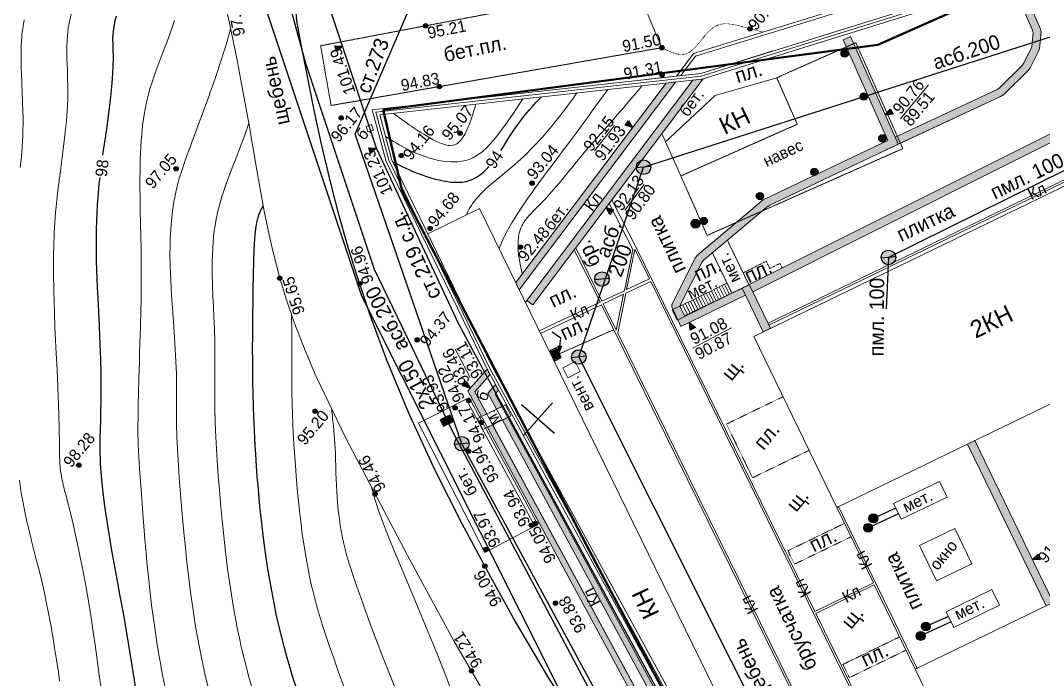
# Model space of a CAD drawing. Header units: millimetres. Extents: x -2893842 to -949497, y -1203244 to 262218.
# Drawn here: x -2463181 to -2392856, y -623675 to -578340 of the extents above; entities that cross this region are included whole.
import ezdxf

# ---------------------------------------------------------------- set-up
doc = ezdxf.new("R2010")
doc.units = ezdxf.units.MM
for name, pattern in [('g5_01_5x1_5', [1.5, 0.75, -0.75]), ('g5_02x1', [1.5, 1, -0.5]), ('g5_05x2', [3.5, 2.5, -1]), ('g5_366', [0.85, 0.1, -0.75])]:
    doc.linetypes.add(name, pattern=pattern)
doc.layers.get('0').update_dxf_attribs({"lineweight": 5})
for name, color, linetype in [('!!!_ Размеры', 7, 'Continuous'), ('02_сетка', 253, 'Continuous'), ('03_Здания и строения', 253, 'Continuous'), ('06_Инженерно-технические сооружения', 253, 'Continuous'), ('07_Объекты электропередачи', 253, 'Continuous'), ('10_Границы покрытий и угодий', 253, 'Continuous'), ('14_Ограждения', 253, 'Continuous'), ('19_Горизонтали', 253, 'Continuous'), ('30_Канализация', 253, 'Continuous'), ('31_Водопровод', 253, 'Continuous'), ('33_Газопровод', 253, 'Continuous'), ('44_Крышки колодцев', 253, 'Continuous'), ('61_Отметки высоты поверхности', 253, 'Continuous'), ('65_Границы', 253, 'Continuous')]:
    doc.layers.add(name, color=color, linetype=linetype)
doc.styles.add('LIKE14', font='p131.shx')
doc.styles.add('LIKE17', font='d431.shx')
doc.styles.add('LIKE32', font='peteri.shx')
doc.styles.add('LIKE36', font='pragmai.shx')
doc.styles.add('Line_GUGK', font='')
doc.styles.get('Line_GUGK').set_extended_font_data('Bm431', italic=True)
doc.linetypes.add('g5_121_g', pattern='A,4,-0.4,["Г",Line_GUGK,S=1,R=0,X=0,Y=-0.5],-1.2,12', length=17.6)
doc.linetypes.add('g5_122_d', pattern='A,1,-1,1.5,-0.4,["Др",Line_GUGK,S=1,R=0,X=0,Y=-0.5],-2.4,1.5,-1,4,-1,4,-1,3', length=21.8)
doc.linetypes.add('g5_122_k', pattern='A,1,-1,1.5,-0.4,["К",Line_GUGK,S=1,R=0,X=0,Y=-0.5],-1.5,1.5,-1,4,-1,4,-1,3', length=20.9)
doc.linetypes.add('g5_122_kn', pattern='A,1,-1,1.5,-0.4,["Кн",Line_GUGK,S=1,R=0,X=0,Y=-0.5],-2.4,1.5,-1,4,-1,4,-1,3', length=21.8)
doc.linetypes.add('g5_122_v', pattern='A,1,-1,1.5,-0.4,["В",Line_GUGK,S=1,R=0,X=0,Y=-0.5],-1.5,1.5,-1,4,-1,4,-1,3', length=20.9)
doc.linetypes.add('g5_280_1', pattern='A,0.001,[21,GUGK_2005.shx,S=1,R=180,X=0,Y=0],2', length=2.001)
doc.linetypes.add('g5_472', pattern='A,0,-4,[25,GUGK_2005.shx,S=0.4,R=0,X=0,Y=-0.2],0', length=4)

# ---------------------------------------------------------------- blocks, each defined once
blk = doc.blocks.new('g5_117')
h = blk.add_hatch(color=255)
h.paths.add_polyline_path([(-0.299, 0.352), (0.352, -0.299, 0.177899), (0.463, 0, 0.639215)])
h.paths.add_polyline_path([(-0.352, 0.299, 0.177899), (-0.463, 0, 0.639215), (0.299, -0.352)])
at = {"color": 0}
blk.add_lwpolyline([(0.354, -0.354), (-0.354, 0.354)], dxfattribs=at)
blk.add_circle((0, 0), 0.5, dxfattribs=at)
blk = doc.blocks.new('g5_107_1a')
h = blk.add_hatch(color=0)
edge = h.paths.add_edge_path()
edge.add_arc((0, 0), 0.25, 0, 360)
at = {"color": 0}
blk.add_circle((0, 0), 0.25, dxfattribs=at)
blk = doc.blocks.new('g5_121_7c')
h = blk.add_hatch(color=0)
edge = h.paths.add_edge_path()
edge.add_arc((0, 0), 0.3, 0, 360)
at = {"color": 0}
blk.add_circle((0, 0), 0.3, dxfattribs=at)
blk = doc.blocks.new('g5_113c')
blk.add_hatch(color=255).paths.add_polyline_path([(-0.331, 0.029), (0.331, 0.029), (0.331, 0.471), (-0.331, 0.471)])
at = {"color": 0}
blk.add_lwpolyline([(-0.375, 0), (0.375, 0), (0.375, 0.5), (-0.375, 0.5)], close=True, dxfattribs=at)
blk = doc.blocks.new('g5_113b')
blk.add_hatch(color=0).paths.add_polyline_path([(0, 0), (0.066, 0.482), (0.285, 0.395)])
at = {"color": 0}
blk.add_lwpolyline([(0.175, 0.439), (0.383, 0.957), (-0.089, 1.496)], dxfattribs=at)
blk.add_lwpolyline([(0, 0), (0.066, 0.482), (0.285, 0.395)], close=True, dxfattribs=at)
blk = doc.blocks.new('g5_128a')
h = blk.add_hatch(color=255)
h.paths.add_polyline_path([(-0.1625, 0.2125), (-0.3375, 0.2125), (-0.3375, -0.2125), (-0.1625, -0.2125)])
h.paths.add_polyline_path([(0.0875, 0.2125), (-0.0875, 0.2125), (-0.0875, -0.2125), (0.0875, -0.2125)])
h.paths.add_polyline_path([(0.3375, 0.2125), (0.1625, 0.2125), (0.1625, -0.2125), (0.3375, -0.2125)])
at = {"color": 0}
blk.add_lwpolyline([(-0.375, -0.25), (0.375, -0.25), (0.375, 0.25), (-0.375, 0.25)], close=True, dxfattribs=at)
for points in [[(-0.125, -0.25), (-0.125, 0.25)], [(0.125, -0.25), (0.125, 0.25)]]:
    blk.add_lwpolyline(points, dxfattribs=at)
blk = doc.blocks.new('g5_330')
blk.add_hatch(color=0).paths.add_polyline_path([(-0.15, 0, 1), (0.15, 0, 1)])
at = {"color": 0}
blk.add_circle((0, 0), 0.15, dxfattribs=at)
blk = doc.blocks.new('g5_330a')
blk.add_hatch(color=0).paths.add_polyline_path([(0, 0), (-0.2, 0.5), (0.2, 0.5)])
at = {"color": 0}
blk.add_lwpolyline([(0, 0), (-0.2, 0.5), (0.2, 0.5)], close=True, dxfattribs=at)
blk = doc.blocks.new('Топо_07.04.17')
at = {"layer": '06_Инженерно-технические сооружения', "linetype": 'Continuous', "lineweight": 20}
for points in [[(-525204, -417449), (-517844, -414984), (-517599, -414856), (-515746, -413412), (-515589, -413248), (-514890, -412177), (-514825, -412024), (-514578, -410873), (-514584, -410674), (-515647, -407181), (-516181, -407283), (-515140, -410699), (-515129, -410868), (-515327, -411787), (-515407, -411982), (-516012, -412907), (-516104, -413006), (-517909, -414413), (-518028, -414477), (-525365, -416938)], [(-525365, -416938), (-527636, -409719), (-528161, -409885), (-525886, -417115), (-534704, -420136), (-534851, -420206), (-539753, -423442), (-539923, -423603), (-541913, -426631), (-541935, -426798), (-541471, -428216), (-536798, -426582), (-536978, -426072), (-541129, -427525), (-541347, -426857), (-541339, -426741), (-539533, -423993), (-539407, -423860), (-534652, -420722), (-534449, -420619), (-526668, -417939), (-525204, -417449)], [(-552212, -424466), (-552400, -423937), (-540587, -411460), (-539900, -411462)], [(-551411, -425592), (-551774, -425249), (-538722, -411465), (-538105, -411467), (-538020, -411451)], [(-536461, -425883), (-536282, -426393), (-508715, -416290), (-508900, -415783)], [(-535352, -429035), (-535871, -429218), (-536978, -426072), (-536461, -425883)], [(-555776, -432814), (-556521, -430967), (-555032, -429640), (-554872, -430033), (-556045, -431079), (-555399, -432681)], [(-554691, -432431), (-555152, -431287), (-554572, -430770), (-554412, -431164), (-554676, -431399), (-554313, -432298)], [(-553991, -433096), (-536296, -476986), (-536668, -477134), (-554369, -433229)], [(-555077, -433479), (-537365, -477411), (-537736, -477558), (-555454, -433612)], [(-518165, -449957), (-518684, -450140), (-522789, -438471), (-522270, -438289)]]:
    blk.add_hatch(color=7, dxfattribs=at).paths.add_polyline_path(points)
at = {"layer": '02_сетка', "color": 3, "linetype": 'Continuous'}
for p, q in [((-553047, -434444), (-550826, -432427)), ((-550928, -434546), (-552944, -432325))]:
    blk.add_line(p, q, dxfattribs=at)
at = {"layer": '03_Здания и строения', "color": 7, "linetype": 'Continuous', "lineweight": 20}
for points in [[(-540300, -417926), (-541071, -415475), (-537325, -412696), (-532988, -411957), (-531938, -415296)], [(-523767, -465793), (-528107, -453455), (-507602, -446241), (-511707, -434572), (-532213, -441786), (-536550, -429457), (-506108, -418747), (-501770, -431077), (-503798, -431790), (-499693, -443459), (-497665, -442745), (-493325, -455083)]]:
    blk.add_lwpolyline(points, close=True, dxfattribs=at)
at = {"layer": '06_Инженерно-технические сооружения', "color": 7, "linetype": 'Continuous', "lineweight": 20}
for points in [[(-539797, -411063), (-539522, -411063), (-538371, -409848), (-515572, -405539), (-514986, -404362), (-509114, -402295), (-502201, -401279), (-488082, -399536), (-459954, -396641), (-454444, -392213), (-454515, -389878), (-454715, -389884), (-454647, -392120), (-460033, -396448), (-488105, -399337), (-502228, -401081), (-509162, -402100), (-515128, -404200), (-515707, -405361), (-538472, -409663)], [(-525204, -417449), (-517844, -414984), (-517599, -414856), (-515746, -413412), (-515589, -413248), (-514890, -412177), (-514825, -412024), (-514578, -410873), (-514584, -410674), (-515647, -407181), (-516181, -407283), (-515140, -410699), (-515129, -410868), (-515327, -411787), (-515407, -411982), (-516012, -412907), (-516104, -413006), (-517909, -414413), (-518028, -414477), (-525365, -416938)], [(-525365, -416938), (-527636, -409719), (-528161, -409885), (-525886, -417115), (-534704, -420136), (-534851, -420206), (-539753, -423442), (-539923, -423603), (-541913, -426631), (-541935, -426798), (-541471, -428216), (-536798, -426582), (-536978, -426072), (-541129, -427525), (-541347, -426857), (-541339, -426741), (-539533, -423993), (-539407, -423860), (-534652, -420722), (-534449, -420619), (-526668, -417939), (-525204, -417449)], [(-561406, -412105), (-561015, -412024), (-560933, -412416), (-561325, -412497)], [(-552212, -424466), (-552400, -423937), (-540587, -411460), (-539900, -411462)], [(-551411, -425592), (-551774, -425249), (-538722, -411465), (-538105, -411467), (-538020, -411451)], [(-536461, -425883), (-536282, -426393), (-508715, -416290), (-508900, -415783)], [(-535028, -472836), (-536768, -473454), (-554658, -429498), (-558029, -419921), (-554298, -418596)], [(-537718, -426331), (-541652, -427751), (-541915, -427021), (-541171, -426752), (-540982, -426685), (-540794, -426617), (-540606, -426549), (-540418, -426481), (-540230, -426414), (-540042, -426346), (-539853, -426278), (-539665, -426210), (-539477, -426142), (-539289, -426075), (-539101, -426007), (-538913, -425939), (-538724, -425871), (-538536, -425803), (-538348, -425736), (-538160, -425668), (-537975, -425601)], [(-535352, -429035), (-535871, -429218), (-536978, -426072), (-536461, -425883)], [(-555776, -432814), (-556521, -430967), (-555032, -429640), (-554872, -430033), (-556045, -431079), (-555399, -432681)], [(-549583, -430844), (-549849, -430121), (-548958, -429793), (-548692, -430515)], [(-554691, -432431), (-555152, -431287), (-554572, -430770), (-554412, -431164), (-554676, -431399), (-554313, -432298)], [(-556691, -431527), (-560138, -432788), (-556605, -442137), (-552977, -440720)], [(-556691, -431527), (-556472, -431446), (-552759, -440635), (-552977, -440720)], [(-555784, -433728), (-556070, -432918), (-554045, -432203), (-553759, -433014)], [(-553991, -433096), (-536296, -476986), (-536668, -477134), (-554369, -433229)], [(-555077, -433479), (-537365, -477411), (-537736, -477558), (-555454, -433612)], [(-518165, -449957), (-518684, -450140), (-522789, -438471), (-522270, -438289)], [(-527902, -443098), (-528301, -441966), (-524999, -440804), (-524601, -441936)], [(-525975, -447582), (-526871, -445036), (-524324, -444139), (-523428, -446686)], [(-525157, -450901), (-525555, -449769), (-522253, -448608), (-521855, -449740)]]:
    blk.add_lwpolyline(points, close=True, dxfattribs=at)
at = {"layer": '06_Инженерно-технические сооружения', "color": 7, "linetype": 'g5_280_1', "lineweight": 20}
for points in [[(-536978, -426072), (-541129, -427525), (-541347, -426857), (-541339, -426741), (-539533, -423993), (-539407, -423860), (-534652, -420722), (-534449, -420619), (-526668, -417939), (-517844, -414984), (-517599, -414856), (-515746, -413412), (-515589, -413248), (-514890, -412177), (-514825, -412024), (-514578, -410873), (-514584, -410674), (-515647, -407181)], [(-525365, -416938), (-527636, -409719)], [(-536282, -426393), (-508715, -416290)], [(-535352, -429035), (-536461, -425883)], [(-533981, -485928), (-536812, -478800), (-537365, -477411), (-556045, -431079), (-554872, -430033)], [(-554572, -430770), (-555152, -431287), (-536668, -477134), (-536115, -478523), (-533284, -485651)], [(-518165, -449957), (-522270, -438289)]]:
    blk.add_lwpolyline(points, dxfattribs=at)
at = {"layer": '06_Инженерно-технические сооружения', "color": 7, "linetype": 'g5_02x1', "lineweight": 20}
blk.add_lwpolyline([(-540300, -417926), (-531938, -415296), (-532988, -411957), (-527315, -410172), (-524922, -417777), (-538957, -422193)], close=True, dxfattribs=at)
at = {"layer": '06_Инженерно-технические сооружения', "color": 7, "linetype": 'Continuous', "lineweight": 20}
for points in [[(-524854, -415715), (-522685, -413621)], [(-539477, -426142), (-539220, -426857)], [(-539031, -426791), (-539289, -426075)], [(-539101, -426007), (-538842, -426725)], [(-538653, -426659), (-538913, -425939)], [(-538724, -425871), (-538465, -426593)], [(-538276, -426527), (-538536, -425803)], [(-538348, -425736), (-538087, -426460)], [(-537898, -426394), (-538160, -425668)], [(-540919, -427451), (-541171, -426752)], [(-540982, -426685), (-540730, -427385)], [(-540541, -427319), (-540794, -426617)], [(-540606, -426549), (-540352, -427253)], [(-540164, -427187), (-540418, -426481)], [(-540230, -426414), (-539975, -427121)], [(-539786, -427055), (-540042, -426346)], [(-539853, -426278), (-539597, -426989)], [(-539409, -426923), (-539665, -426210)], [(-556254, -430074), (-557062, -428019)], [(-540809, -429790), (-538001, -428694)]]:
    blk.add_lwpolyline(points, dxfattribs=at)
at = {"layer": '06_Инженерно-технические сооружения', "color": 7, "linetype": 'g5_05x2', "lineweight": 20}
blk.add_lwpolyline([(-536487, -425893), (-537718, -426331), (-538741, -423421), (-537618, -422680)], close=True, dxfattribs=at)
at = {"layer": '06_Инженерно-технические сооружения', "color": 7, "linetype": 'g5_01_5x1_5', "lineweight": 20}
for points in [[(-554369, -433229), (-554691, -432431)], [(-554313, -432298), (-553991, -433096)], [(-555454, -433612), (-555776, -432814)], [(-555399, -432681), (-555077, -433479)]]:
    blk.add_lwpolyline(points, dxfattribs=at)
at = {"layer": '06_Инженерно-технические сооружения', "color": 7, "linetype": 'Continuous', "lineweight": 30}
for points in [[(-528183, -442299), (-529803, -442818)], [(-528044, -442695), (-530227, -443420)], [(-525298, -450499), (-527481, -451224)], [(-525438, -450102), (-527058, -450621)]]:
    blk.add_lwpolyline(points, dxfattribs=at)
at = {"layer": '06_Инженерно-технические сооружения', "color": 6, "linetype": 'Continuous', "lineweight": 20}
for points in [[(-527902, -443098), (-528044, -442695)], [(-525157, -450901), (-525298, -450499)]]:
    blk.add_lwpolyline(points, dxfattribs=at)
at = {"layer": '07_Объекты электропередачи', "color": 7, "linetype": 'Continuous', "lineweight": 20}
for points in [[(-545991, -415547), (-544445, -413971)], [(-544387, -419834), (-542875, -418225)]]:
    blk.add_lwpolyline(points, dxfattribs=at)
at = {"layer": '10_Границы покрытий и угодий', "color": 7, "linetype": 'Continuous', "lineweight": 20}
for points in [[(-557139, -453075), (-559393, -447934), (-561901, -441744), (-563398, -437935), (-565207, -433247), (-566769, -428753), (-567274, -427075), (-567857, -424865), (-568210, -423272), (-568479, -421812), (-568752, -419879), (-568874, -418767), (-569021, -417102), (-569208, -414255), (-569394, -411096), (-569522, -409104), (-569718, -406452), (-569926, -404110), (-570040, -403001)], [(-541968, -411057), (-538142, -411067), (-533034, -410092)], [(-541071, -415475), (-541260, -414873)], [(-551890, -425372), (-551774, -425249)]]:
    blk.add_lwpolyline(points, dxfattribs=at)
at = {"layer": '10_Границы покрытий и угодий', "color": 7, "linetype": 'Continuous', "lineweight": 30}
blk.add_lwpolyline([(-550728, -456298), (-553194, -451218), (-555145, -446849), (-556389, -443869), (-557929, -440003), (-559360, -436142), (-560717, -432034), (-561801, -428228), (-562587, -425029), (-563192, -422187), (-563588, -420076), (-563931, -418014), (-564265, -415698), (-564592, -412959), (-564814, -410699), (-565119, -407055), (-565202, -405999), (-565269, -405127), (-565310, -404345), (-565308, -403752)], dxfattribs=at)
at = {"layer": '10_Границы покрытий и угодий', "color": 7, "linetype": 'g5_01_5x1_5', "lineweight": 20}
blk.add_lwpolyline([(-563639, -410401), (-563889, -406239), (-541899, -404583), (-540599, -409012)], close=True, dxfattribs=at)
at = {"layer": '10_Границы покрытий и угодий', "color": 7, "linetype": 'g5_366', "lineweight": 20}
blk.add_lwpolyline([(-533524, -408728), (-533694, -408678), (-534428, -408408), (-535012, -408171), (-535386, -408032), (-535633, -407955), (-535951, -407885), (-536209, -407860), (-536417, -407868), (-536714, -407934), (-536941, -408039), (-537269, -408266), (-537488, -408457), (-537801, -408759), (-538142, -409090), (-538309, -409238), (-538435, -409339), (-538571, -409435), (-538661, -409489), (-538777, -409549), (-538921, -409604), (-539104, -409640), (-539324, -409634), (-539504, -409596), (-539671, -409540), (-539904, -409433), (-540144, -409300), (-540368, -409162), (-540599, -409012)], dxfattribs=at)
at = {"layer": '10_Границы покрытий и угодий', "color": 7, "linetype": 'g5_280_1', "lineweight": 20}
blk.add_lwpolyline([(-552212, -424466), (-539900, -411462)], dxfattribs=at)
at = {"layer": '10_Границы покрытий и угодий', "color": 7, "linetype": 'g5_01_5x1_5', "lineweight": 20}
for points in [[(-536792, -425027), (-535124, -424416), (-534932, -424938), (-534201, -424670), (-534077, -425009)], [(-550494, -429304), (-546070, -427915)], [(-533660, -437672), (-537739, -439107), (-539100, -435239), (-535021, -433804)], [(-531467, -443905), (-535546, -445340), (-535888, -444369), (-531809, -442934)], [(-528591, -452081), (-532670, -453516), (-533006, -452560), (-528927, -451125)]]:
    blk.add_lwpolyline(points, dxfattribs=at)
at = {"layer": '14_Ограждения', "color": 7, "linetype": 'Continuous', "lineweight": 20}
blk.add_lwpolyline([(-528033, -488745), (-528198, -488857), (-528364, -488969), (-534690, -479620), (-555032, -429640), (-560311, -414644), (-560854, -411007), (-538142, -411067), (-514742, -406601), (-507568, -404027), (-476454, -400669), (-467314, -399772), (-453757, -397864), (-453730, -398062), (-453702, -398260), (-467267, -400170), (-476413, -401067), (-507478, -404419), (-514637, -406988), (-538105, -411467), (-560389, -411409), (-559921, -414547), (-554658, -429498), (-534335, -479431)], close=True, dxfattribs=at)
at = {"layer": '14_Ограждения', "color": 7, "linetype": 'g5_472', "lineweight": 20}
blk.add_lwpolyline([(-528198, -488857), (-534513, -479525), (-554845, -429569), (-560116, -414596), (-560622, -411208), (-538124, -411267), (-514690, -406794), (-507523, -404223), (-476434, -400868), (-467291, -399971), (-453730, -398062)], dxfattribs=at)
at = {"layer": '19_Горизонтали', "color": 42, "linetype": 'Continuous', "lineweight": 20}
for points in [[(-583932, -402160), (-584136, -402896), (-584201, -403189), (-584233, -403345), (-584332, -403915), (-584377, -404231), (-584454, -404877), (-584510, -405468), (-584542, -405849), (-584579, -406342), (-584600, -406652), (-584628, -407046), (-584682, -407799), (-584732, -408415), (-584772, -408837), (-584813, -409218), (-584883, -409773), (-584937, -410136), (-584987, -410436), (-585055, -410815), (-585125, -411174), (-585236, -411706), (-585356, -412240)], [(-587816, -433589), (-587807, -434148), (-587789, -434615), (-587756, -435160), (-587704, -435794), (-587635, -436475), (-587559, -437115), (-587468, -437825), (-587302, -439041), (-587175, -439982), (-587088, -440680), (-586997, -441498), (-586937, -442122), (-586871, -442904), (-586804, -443847), (-586776, -444302), (-586747, -444843), (-586724, -445314), (-586688, -446164), (-586659, -447027), (-586642, -447633)], [(-583876, -448352), (-583887, -447534), (-583910, -446296), (-583932, -445426), (-583954, -444686), (-584005, -443368), (-584082, -441862), (-584123, -441196), (-584210, -439991), (-584255, -439434), (-584340, -438518), (-584415, -437791), (-584491, -437110), (-584589, -436321), (-584688, -435593), (-584782, -434949), (-584810, -434754), (-584857, -434407), (-584891, -434121), (-584921, -433797), (-584940, -433492), (-584946, -433264), (-584946, -433055), (-584936, -432763), (-584885, -432112), (-584817, -431481), (-584702, -430364), (-584614, -429366), (-584522, -428165), (-584437, -426910), (-584375, -425938), (-584331, -425229), (-584272, -424305), (-584216, -423444), (-584141, -422396), (-584088, -421714), (-584018, -420904), (-583903, -419736), (-583839, -419166), (-583762, -418542), (-583665, -417822), (-583534, -416966), (-583279, -415555), (-583209, -415216), (-583150, -414940), (-582914, -413914), (-582678, -412954), (-582488, -412198), (-582268, -411315), (-582091, -410578), (-581947, -409943), (-581834, -409405), (-581707, -408738), (-581579, -407953), (-581498, -407330), (-581470, -407065), (-581423, -406540), (-581399, -406237), (-581377, -405949), (-581345, -405539), (-581314, -405167), (-581261, -404639), (-581214, -404272), (-581108, -403625), (-581044, -403319), (-580983, -403067), (-580896, -402754), (-580685, -402136)], [(-579494, -448823), (-579588, -447683), (-579621, -447195), (-579656, -446602), (-579692, -445900), (-579735, -444742), (-579766, -443167), (-579771, -442315), (-579768, -441202), (-579754, -440188), (-579742, -439534), (-579719, -438619), (-579691, -437703), (-579670, -437116), (-579635, -436169), (-579607, -435487), (-579530, -433722), (-579434, -432068), (-579345, -431098), (-579202, -429882), (-579126, -429297), (-579034, -428622), (-578892, -427615), (-578715, -426404), (-578639, -425885), (-578533, -425169), (-578373, -424070), (-578212, -422924), (-578117, -422211), (-578033, -421553), (-577984, -421151), (-577884, -420274), (-577846, -419915), (-577792, -419387), (-577718, -418615), (-577655, -417943), (-577562, -416917), (-577490, -416151), (-577451, -415743), (-577391, -415144), (-577334, -414599), (-577268, -414006), (-577194, -413392), (-577085, -412588), (-577027, -412205), (-576963, -411808), (-576877, -411331), (-576798, -410929), (-576662, -410315), (-576469, -409570), (-576248, -408851), (-576020, -408218), (-575852, -407804), (-575713, -407487), (-575495, -407017), (-575343, -406705), (-574861, -405763), (-574654, -405368), (-574507, -405085), (-574311, -404707), (-574148, -404385), (-574033, -404151), (-573857, -403784), (-573670, -403372)], [(-569902, -404384), (-570235, -405198), (-570393, -405568), (-570569, -405971), (-570787, -406457), (-571317, -407592), (-571497, -407964), (-571817, -408619), (-571929, -408847), (-572392, -409772), (-572604, -410193), (-572805, -410591), (-573145, -411264), (-573397, -411766), (-573466, -411905), (-573591, -412155), (-573867, -412711), (-574085, -413158), (-574378, -413769), (-574567, -414198), (-574672, -414457), (-574877, -415008), (-575025, -415454), (-575117, -415761), (-575199, -416052), (-575290, -416400), (-575433, -417027), (-575477, -417241), (-575551, -417627), (-575651, -418234), (-575690, -418498), (-575739, -418862), (-575785, -419252), (-575872, -420123), (-575943, -421066), (-576005, -422184), (-576043, -423032), (-576079, -423947), (-576141, -425401), (-576216, -426697), (-576284, -427547), (-576340, -428120), (-576532, -429807), (-576665, -431005), (-576741, -431853), (-576795, -432654), (-576871, -434247), (-576887, -434644), (-576929, -435808), (-576957, -436657), (-576985, -437661), (-577002, -438441), (-577019, -439488), (-577026, -440312), (-577024, -441584), (-577007, -442765), (-576982, -443654), (-576941, -444678), (-576907, -445322), (-576851, -446194), (-576776, -447133), (-576640, -448486), (-576528, -449393)], [(-573492, -449918), (-573677, -448839), (-573739, -448438), (-573868, -447510), (-573964, -446702), (-574026, -446104), (-574093, -445377), (-574135, -444842), (-574186, -444098), (-574227, -443362), (-574259, -442608), (-574283, -441886), (-574297, -441276), (-574313, -439868), (-574298, -437894), (-574274, -436737), (-574256, -436073), (-574216, -434838), (-574174, -433811), (-574055, -431747), (-573930, -430315), (-573816, -429264), (-573643, -427791), (-573520, -426710), (-573411, -425628), (-573341, -424769), (-573285, -423964), (-573239, -423257), (-573190, -422537), (-573132, -421761), (-573059, -420966), (-572991, -420351), (-572963, -420134), (-572903, -419703), (-572820, -419190), (-572757, -418848), (-572676, -418453), (-572586, -418064), (-572492, -417703), (-572372, -417287), (-572193, -416748), (-572074, -416431), (-571803, -415778), (-571636, -415412), (-571499, -415125), (-571294, -414711), (-571049, -414235), (-570809, -413780), (-570593, -413373), (-570398, -413004), (-570258, -412737), (-570072, -412376), (-569900, -412035), (-569759, -411747), (-569520, -411235), (-569402, -410966)], [(-550497, -411434), (-550807, -411818), (-551048, -412109), (-551191, -412279), (-551342, -412457), (-551444, -412576), (-551655, -412816), (-551904, -413093), (-552049, -413250), (-552240, -413454), (-552364, -413584), (-552466, -413689), (-552666, -413890), (-552859, -414074), (-552993, -414196), (-553158, -414340), (-553435, -414559), (-553555, -414645), (-553685, -414732), (-553840, -414826), (-553963, -414895), (-554124, -414975), (-554351, -415068), (-554635, -415154), (-554798, -415188), (-555007, -415215), (-555154, -415226), (-555407, -415228), (-555655, -415212), (-555841, -415190), (-556171, -415131), (-556435, -415067), (-556718, -414983), (-556970, -414896), (-557220, -414799), (-557381, -414731), (-557679, -414595), (-557982, -414442), (-558198, -414324), (-558471, -414164), (-558751, -413988), (-559288, -413616), (-559452, -413494), (-559645, -413346), (-559985, -413074), (-560162, -412934)], [(-559448, -411411), (-559202, -411644), (-558978, -411852), (-558859, -411960), (-558647, -412150), (-558452, -412321), (-558307, -412446), (-558141, -412587), (-557939, -412754), (-557679, -412963), (-557527, -413083), (-557306, -413252), (-557134, -413381), (-556931, -413528), (-556711, -413676), (-556506, -413800), (-556390, -413863), (-556269, -413921), (-556136, -413976), (-555952, -414033), (-555824, -414058), (-555824, -414058), (-555633, -414065), (-555580, -414060), (-555464, -414037), (-555397, -414014), (-555349, -413994), (-555267, -413951), (-555146, -413868), (-555027, -413764), (-554937, -413671), (-554848, -413566), (-554733, -413413), (-554574, -413168), (-554487, -413021), (-554432, -412922), (-554364, -412798), (-554293, -412662), (-554203, -412482), (-554115, -412299), (-554027, -412104), (-553947, -411919), (-553892, -411787), (-553846, -411674), (-553750, -411426)], [(-555242, -418931), (-555179, -418821), (-555118, -418717), (-555002, -418541), (-554832, -418319), (-554734, -418205), (-554623, -418085), (-554509, -417970), (-554414, -417879), (-554283, -417761), (-554046, -417561), (-553974, -417504), (-553737, -417323), (-553603, -417226), (-553504, -417155), (-553142, -416908), (-552666, -416596), (-552442, -416452), (-552131, -416250), (-551840, -416058), (-551534, -415849), (-551076, -415520), (-550663, -415208), (-550278, -414902), (-549966, -414642), (-549449, -414193), (-549067, -413842), (-548731, -413523), (-548478, -413275), (-548120, -412915), (-547814, -412598), (-547524, -412291), (-547343, -412096), (-547030, -411755), (-546919, -411632), (-546749, -411444)], [(-544616, -411450), (-545265, -412167), (-545837, -412795), (-546171, -413160), (-546717, -413754), (-547120, -414189), (-547831, -414947), (-548127, -415260), (-548482, -415634), (-548930, -416105), (-549372, -416573), (-549595, -416810), (-550394, -417679), (-550606, -417916), (-550784, -418117), (-550914, -418265), (-551191, -418585), (-551455, -418899), (-551609, -419084), (-551848, -419379), (-552071, -419660), (-552201, -419828), (-552340, -420012), (-552654, -420451), (-552729, -420563), (-552914, -420854), (-553060, -421102), (-553168, -421302), (-553266, -421500)], [(-551888, -423395), (-551925, -423030), (-551953, -422710), (-551962, -422580), (-551977, -422301), (-551981, -422166), (-551983, -422007), (-551980, -421782), (-551948, -421351), (-551907, -421085), (-551878, -420943), (-551842, -420803), (-551805, -420679), (-551745, -420512), (-551682, -420367), (-551619, -420244), (-551543, -420113), (-551472, -420007), (-551403, -419914), (-551304, -419795), (-551143, -419623), (-551143, -419623), (-550947, -419439), (-550787, -419301), (-550651, -419189), (-550519, -419083), (-550348, -418948), (-550230, -418855), (-550012, -418679), (-549716, -418432), (-549529, -418270), (-549270, -418040), (-549035, -417825), (-548531, -417348), (-548181, -417008), (-547929, -416761), (-547682, -416518), (-547415, -416255), (-547172, -416019), (-546881, -415739), (-546609, -415482), (-546136, -415046), (-545853, -414790), (-545680, -414634), (-545406, -414388), (-545128, -414140), (-544992, -414018), (-544749, -413801), (-544482, -413560), (-544293, -413389), (-543980, -413102), (-543788, -412925), (-543206, -412377), (-543058, -412236), (-542843, -412031), (-542583, -411781), (-542400, -411604), (-542248, -411456)], [(-567086, -450968), (-567515, -449183), (-567745, -448197), (-567951, -447283), (-568132, -446437), (-568246, -445869), (-568334, -445409), (-568418, -444941), (-568500, -444449), (-568638, -443494), (-568690, -443074), (-568755, -442451), (-568795, -442004), (-568848, -441289), (-568905, -440139), (-568924, -439464), (-568935, -438795), (-568938, -438077), (-568935, -437614), (-568921, -436588), (-568891, -435430), (-568867, -434728), (-568799, -433247), (-568756, -432497), (-568716, -431894), (-568664, -431191), (-568605, -430472), (-568536, -429718), (-568445, -428828), (-568394, -428365), (-568316, -427674), (-568194, -426603), (-568089, -425657), (-568037, -425172), (-568001, -424818), (-567960, -424402)], [(-565942, -431131), (-565954, -431341), (-565955, -431614), (-565954, -431782), (-565954, -431969), (-565954, -432150), (-565956, -432282), (-565963, -432638), (-565999, -433523), (-566020, -433877), (-566047, -434251), (-566080, -434678), (-566109, -435034), (-566154, -435568), (-566184, -435927), (-566222, -436445), (-566245, -436812), (-566265, -437236), (-566276, -437575), (-566284, -438122), (-566277, -438731), (-566262, -439184), (-566242, -439543), (-566214, -439932), (-566174, -440360), (-566119, -440822), (-566060, -441227), (-565940, -441916), (-565790, -442650), (-565682, -443139), (-565486, -443989), (-565331, -444648), (-565185, -445267), (-565040, -445872), (-564775, -446956), (-564578, -447739), (-564412, -448386), (-564161, -449335), (-563965, -450051), (-563673, -451074)], [(-559905, -451522), (-560254, -450153), (-560443, -449444), (-560666, -448626), (-560841, -447998), (-561082, -447146), (-561635, -445232), (-561984, -444041), (-562152, -443466), (-562378, -442687), (-562577, -442001), (-562839, -441082), (-563087, -440198), (-563362, -439161), (-563517, -438531), (-563556, -438368), (-563599, -438149), (-563670, -437790), (-563748, -437345), (-563804, -436969), (-563833, -436808)]]:
    blk.add_lwpolyline(points, dxfattribs=at)
at = {"layer": '19_Горизонтали', "color": 42, "linetype": 'Continuous', "lineweight": 30}
for points in [[(-577617, -402621), (-577741, -402941), (-577864, -403314), (-577948, -403623), (-578001, -403870), (-578037, -404095), (-578077, -404575), (-578093, -404790), (-578159, -405449), (-578239, -406053), (-578373, -406862), (-578480, -407416), (-578676, -408320), (-578890, -409209), (-579075, -409936), (-579285, -410735), (-579547, -411721), (-579626, -412027)], [(-552400, -414794), (-552187, -414532), (-552132, -414464), (-551880, -414149), (-551766, -414007), (-551409, -413574), (-551104, -413226), (-550935, -413043), (-550739, -412837), (-550550, -412647), (-550296, -412401), (-550145, -412259), (-549897, -412033), (-549626, -411794), (-549483, -411670), (-549208, -411438)], [(-579997, -413522), (-580096, -413942), (-580292, -414880), (-580385, -415383), (-580468, -415878), (-580644, -417081), (-580743, -417902), (-580814, -418564), (-580872, -419169), (-580932, -419872), (-581018, -421003), (-581096, -422171), (-581194, -423715), (-581277, -424945), (-581354, -425952), (-581426, -426789), (-581493, -427474), (-581596, -428388), (-581667, -428942), (-581752, -429558), (-581840, -430172), (-581913, -430678), (-582011, -431382), (-582097, -432050), (-582097, -432050), (-582187, -433098), (-582216, -433934), (-582216, -433934), (-582228, -434869), (-582220, -435842), (-582205, -436484), (-582167, -437518), (-582081, -439114), (-582025, -439987), (-581947, -441116), (-581863, -442310), (-581784, -443481), (-581710, -444720), (-581596, -446984), (-581522, -448735)], [(-559846, -414736), (-559601, -414901), (-559202, -415158), (-558825, -415387), (-558555, -415543), (-558290, -415687), (-557963, -415854), (-557730, -415965), (-557526, -416057), (-557318, -416146), (-557052, -416251), (-556840, -416329), (-556575, -416417), (-556575, -416417), (-556242, -416512), (-556048, -416558), (-555885, -416590), (-555885, -416590), (-555651, -416625), (-555539, -416637), (-555311, -416649), (-555311, -416649), (-554977, -416635), (-554977, -416635), (-554787, -416606), (-554479, -416523), (-554259, -416435), (-553972, -416284), (-553736, -416129), (-553549, -415986), (-553383, -415846), (-553331, -415797)], [(-570509, -450036), (-570702, -449028), (-570809, -448437), (-570915, -447810), (-571025, -447112), (-571214, -445716), (-571322, -444744), (-571393, -443983), (-571485, -442746), (-571548, -441571), (-571577, -440814), (-571605, -439608), (-571613, -438216), (-571604, -437250), (-571580, -436070), (-571552, -435197), (-571523, -434467), (-571485, -433644), (-571453, -433056), (-571389, -432023), (-571324, -431104), (-571263, -430332), (-571111, -428639), (-570976, -427313), (-570875, -426385), (-570781, -425560), (-570614, -424182), (-570482, -423140), (-570369, -422288), (-570240, -421344), (-570109, -420418), (-570000, -419672), (-569872, -418875), (-569828, -418643), (-569778, -418413), (-569741, -418257), (-569696, -418088), (-569661, -417964), (-569616, -417821), (-569523, -417566), (-569498, -417503), (-569440, -417373), (-569390, -417269), (-569337, -417170), (-569268, -417051), (-569209, -416961), (-569168, -416904), (-569141, -416866), (-569044, -416749)]]:
    blk.add_lwpolyline(points, dxfattribs=at)
at = {"layer": '30_Канализация', "color": 132, "linetype": 'g5_122_kn', "lineweight": 30}
blk.add_lwpolyline([(-537745, -519676), (-526825, -519237), (-526940, -500538), (-539159, -488345), (-540048, -486208), (-563003, -423666), (-568127, -399543)], dxfattribs=at)
at = {"layer": '30_Канализация', "color": 3, "linetype": 'g5_122_d', "lineweight": 30}
for points in [[(-532525, -473512), (-548666, -429508), (-542769, -417044), (-512049, -410909), (-496478, -408538), (-452813, -399863)], [(-508141, -504594), (-533118, -496597), (-557806, -433742), (-561946, -421953), (-565036, -407341), (-565796, -402393)]]:
    blk.add_lwpolyline(points, dxfattribs=at)
at = {"layer": '30_Канализация', "color": 7, "linetype": 'Continuous', "lineweight": 20}
for points in [[(-506039, -418317), (-535479, -428674), (-535433, -428806), (-500071, -416366)], [(-530299, -471499), (-545823, -428190), (-544954, -425510), (-543172, -424905), (-526989, -470248)], [(-526857, -470201), (-534470, -448872), (-530252, -447358), (-528107, -453455), (-527975, -453409), (-532080, -441740), (-532213, -441786), (-530299, -447226), (-534517, -448740), (-543855, -422573), (-545191, -419024), (-545405, -419250), (-544152, -422580), (-545043, -425329), (-546653, -425875), (-548033, -422025), (-548141, -422139), (-546785, -425920), (-551168, -427407), (-551101, -427595), (-546718, -426108), (-530431, -471546)]]:
    blk.add_lwpolyline(points, dxfattribs=at)
at = {"layer": '30_Канализация', "color": 12, "linetype": 'g5_122_k', "lineweight": 30}
blk.add_lwpolyline([(-491060, -455950), (-497988, -436039), (-504032, -418301), (-511859, -419741), (-526748, -425102), (-527297, -428610)], dxfattribs=at)
at = {"layer": '30_Канализация', "color": 7, "linetype": 'Continuous', "lineweight": 20}
for points in [[(-544877, -425273), (-544004, -422577), (-543239, -424717)], [(-545900, -427974), (-546585, -426063), (-545120, -425566)]]:
    blk.add_lwpolyline(points, close=True, dxfattribs=at)
at = {"layer": '31_Водопровод', "color": 4, "linetype": 'g5_122_v', "lineweight": 30}
blk.add_lwpolyline([(-530095, -497497), (-535997, -487460), (-557333, -434528), (-562209, -412539), (-555452, -400747), (-556002, -342204), (-558997, -295204), (-656109, -306816), (-665184, -307972)], dxfattribs=at)
at = {"layer": '33_Газопровод', "color": 5, "linetype": 'g5_121_g', "lineweight": 30}
blk.add_lwpolyline([(-528602, -511258), (-531622, -501542), (-536468, -494468), (-532004, -487228), (-536850, -475020), (-543972, -457531), (-549237, -444602), (-554664, -431202), (-556635, -426295), (-560859, -413681), (-563277, -402219), (-557468, -401584), (-557911, -380317), (-558483, -354019), (-558493, -342258), (-556778, -342062), (-559504, -304428), (-556295, -303514), (-558140, -293389), (-562339, -267812), (-561861, -267198)], dxfattribs=at)
at = {"layer": '65_Границы', "color": 1, "linetype": 'Continuous', "lineweight": 50}
blk.add_polyline3d([(-450505, -535417, -67200), (-445050, -515783, -67200), (-429760, -458918, -67200), (-427742, -441267, -67200), (-431776, -429123, -67200), (-447231, -404612, -67200), (-448571, -398039, -67200), (-505049, -403930, -67200), (-525823, -410499, -67200), (-560106, -411105, -67200), (-559444, -416817, -67200), (-549609, -442417, -67200), (-536883, -474899, -67200), (-534987, -485605, -67200), (-543532, -492865, -67200), (-548795, -497276, -67200), (-560825, -505676, -67200), (-578680, -508732, -67200), (-583486, -502183, -67200), (-589422, -491540, -67200), (-612619, -462131, -67200)], dxfattribs=at)
at = {"layer": '06_Инженерно-технические сооружения', "color": 7, "linetype": 'Continuous', "lineweight": 20}
for name, p, xscale, yscale, zscale, rotation in [('g5_107_1a', (-528156, -410831, -67200), 999.9999999999995, 999.9999999999995, 999.9999999999995, 43.98139083737546), ('g5_107_1a', (-527185, -413915, -67200), 999.9999999999995, 999.9999999999995, 999.9999999999995, 43.98139083737546), ('g5_330a', (-525860, -415366, -67200), 1000, 1000, 1000, 294.6465534238427), ('g5_107_1a', (-526241, -416917, -67200), 999.9999999999995, 999.9999999999995, 999.9999999999995, 43.98139083737546), ('g5_107_1a', (-531142, -418686, -67200), 999.9999999999995, 999.9999999999995, 999.9999999999995, 43.98139083737546), ('g5_107_1a', (-535049, -419915, -67200), 999.9999999999995, 999.9999999999995, 999.9999999999995, 43.98139083737546), ('g5_107_1a', (-539079, -421183, -67200), 999.9999999999995, 999.9999999999995, 999.9999999999995, 43.98139083737546), ('g5_330a', (-540844, -427997, -67200), 1000, 1000, 1000, 201.3099610038999), ('g5_330a', (-556341, -430807, -67200), 999.9999999999999, 999.9999999999999, 999.9999999999999, 43.420883214353), ('g5_128a', (-558187, -432837, -67200), 1000, 1000, 1000, 19.55257935246509), ('g5_330a', (-519252, -446869, -67200), 1000.000000000001, 1000.000000000001, 1000.000000000001, 285.5510277926109)]:
    blk.add_blockref(name, p, dxfattribs=dict(at, xscale=xscale, yscale=yscale, zscale=zscale, rotation=rotation))
at = {"layer": '07_Объекты электропередачи', "color": 7, "linetype": 'Continuous', "lineweight": 20}
for name, p, xscale, yscale, zscale, rotation in [('g5_113b', (-549989, -429077, -67200), 999.9999999999994, 999.9999999999994, 999.9999999999994, 8.580118150347012), ('g5_113c', (-549994, -429062, -67200), 1000, 1000, 1000, 109.3585269838204)]:
    blk.add_blockref(name, p, dxfattribs=dict(at, xscale=xscale, yscale=yscale, zscale=zscale, rotation=rotation))
at = {"layer": '30_Канализация', "color": 7, "linetype": 'Continuous', "lineweight": 30, "xscale": 999.9999999999995, "yscale": 999.9999999999995, "zscale": 999.9999999999995, "rotation": 43.98139083737546}
for p in [(-539670, -421301, -67200), (-530227, -443420, -67200), (-529803, -442818, 19420), (-527058, -450621, 19420), (-527481, -451224, -67200)]:
    blk.add_blockref('g5_121_7c', p, dxfattribs=at)
at = {"layer": '33_Газопровод', "color": 7, "linetype": 'Continuous', "lineweight": 20}
for p, xscale, yscale, zscale, rotation in [((-562385, -406447, 19420), 1000, 1000, 1000, 102.1614799711945), ((-560859, -413681, -67200), 1000.000000000001, 1000.000000000001, 1000.000000000001, 101.5603607739239), ((-543217, -414238, -67200), 1000, 1000, 1000, 45.82883712534151), ((-545646, -419505, -67200), 999.9999999999986, 999.9999999999986, 999.9999999999986, 223.8228653302133)]:
    blk.add_blockref('g5_330a', p, dxfattribs=dict(at, xscale=xscale, yscale=yscale, zscale=zscale, rotation=rotation))
at = {"layer": '44_Крышки колодцев', "color": 7, "linetype": 'Continuous', "lineweight": 20, "xscale": 999.9999999999995, "yscale": 999.9999999999995, "zscale": 999.9999999999995, "rotation": 43.98139083737546}
for p in [(-542769, -417044, 19420), (-546477, -424364, 19420), (-526748, -425102, 105720), (-548666, -429508, -67200), (-557333, -434528, -67200)]:
    blk.add_blockref('g5_117', p, dxfattribs=at)
at = {"layer": '61_Отметки высоты поверхности', "color": 7, "linetype": 'Continuous', "lineweight": 20, "xscale": 999.9999999999995, "yscale": 999.9999999999995, "zscale": 999.9999999999995, "rotation": 43.98139083737546}
for p in [(-556565, -405687, -67200), (-534428, -408408, -67200), (-540599, -409012, -67200), (-556096, -409946, -67200), (-540795, -410887, -67200), (-563038, -411331, -67200), (-574711, -413526, -67200), (-555043, -413300, -67200), (-559231, -414371, -67200), (-550507, -417268, -67200), (-557826, -419569, -67200), (-568479, -421812, -67200), (-551800, -421542, -67200), (-563060, -422807, -67200), (-559569, -427086, -67200), (-567100, -431176, -67200), (-556524, -431636, -67200), (-557513, -432023, -67200), (-583650, -433038, -67200), (-555827, -433228, -67200), (-556922, -435099, -67200), (-563644, -437297, -67200), (-553202, -440635, -67200), (-552914, -440548, -67200), (-556513, -441946, -67200), (-556705, -443075, -67200), (-552160, -446156, -67200), (-558427, -450137, -67200)]:
    blk.add_blockref('g5_330', p, dxfattribs=at)
at = {"layer": '03_Здания и строения', "color": 7, "linetype": 'Continuous', "lineweight": 15, "style": 'LIKE14'}
for s, rotation, p in [('КН', 19.2919, (-536987, -415472, -67200)), ('2КН', 19.2919, (-521422, -431341, -67200)), ('КН', 108.98139, (-545117, -447675, -67200))]:
    blk.add_text(s, height=1200, rotation=rotation, dxfattribs=at).set_placement(p)
at = {"layer": '06_Инженерно-технические сооружения', "color": 7, "linetype": 'Continuous', "lineweight": 15, "style": 'LIKE36'}
for s, rotation, p in [('б.', 43.98139, (-561667, -413097, -67200)), ('бет.', 46.98745, (-539386, -414001, -67200)), ('92.15', 46.01568, (-546212, -415633, -67200)), ('90.76', 43.98139, (-524824, -415483, -67200)), ('91.93', 46.01568, (-545513, -416368, -67200)), ('89.51', 43.98139, (-524221, -416385, -67200)), ('навес', 18.98139, (-534368, -417992, -67200)), ('92.13', 47.25323, (-544606, -419925, -67200)), ('90.80', 47.25323, (-543891, -420644, -67200)), ('бет.', 46.98745, (-549517, -420736, -67200)), ('Кл', 46.98745, (-546616, -419725, -67200)), ('мет.', 109.02836, (-536996, -425477, -67200)), ('мет.', 19.98139, (-540569, -426462, -67200)), ('93.11', 111.94001, (-555309, -429972, -67200)), ('93.46', 111.94001, (-556265, -430311, -67200)), ('91.08', 21.31853, (-540692, -429588, -67200)), ('90.87', 21.31853, (-540483, -430652, -67200)), ('б.', 61.99259, (-555338, -431878, -67200)), ('вент.', 110.41367, (-547995, -433100, -67200)), ('м.', 114.68896, (-554444, -433315, -67200)), ('бет.', 112.00654, (-556609, -437966, -67200)), ('мет.', 19.15602, (-527519, -442703, -67200)), ('окно', 43.98139, (-525830, -446927, -67200)), ('91.87', 43.98139, (-518379, -447286, -67200)), ('Кл', 111.61537, (-549065, -446470, -67200)), ('мет.', 19.15602, (-524815, -450436, -67200))]:
    blk.add_text(s, height=800, rotation=rotation, dxfattribs=at).set_placement(p)
at = {"layer": '10_Границы покрытий и угодий', "color": 7, "linetype": 'Continuous', "lineweight": 15, "style": 'LIKE36'}
for s, rotation, p in [('щебень', 95.85237, (-566585, -411298, -67200)), ('бет.пл.', 5.10019, (-555497, -408315, -67200)), ('пл.', 10.85396, (-535699, -412029, -67200)), ('плитка', 109.02836, (-540648, -424363, -67200)), ('бр.', 109.02836, (-546427, -423272, -67200)), ('плитка', 19.02836, (-525762, -424148, -67200)), ('пл.', 19.02836, (-539931, -425302, -67200)), ('пл.', 19.02836, (-536477, -425807, -67200)), ('пл.', 19.02836, (-550038, -425964, -67200)), ('пл.', 19.02836, (-549524, -428274, -67200)), ('щ.', 43.98139, (-538438, -432386, -67200)), ('пл.', 43.98139, (-536787, -437363, -67200)), ('щ.', 43.98139, (-535028, -441845, -67200)), ('пл.', 19.4919, (-534135, -444682, -67200)), ('плитка', 109.02836, (-527091, -449200, -67200)), ('брусчатка', 109.02836, (-534771, -452513, -67200)), ('щ.', 43.98139, (-532188, -450281, -67200)), ('щебень', 109.02836, (-538006, -454453, -67200)), ('пл.', 19.4919, (-531494, -452921, -67200))]:
    blk.add_text(s, height=1000, rotation=rotation, dxfattribs=at).set_placement(p)
at = {"layer": '19_Горизонтали', "color": 42, "linetype": 'Continuous', "lineweight": 15, "style": 'LIKE36'}
for s, rotation, p in [('98', 76.78264, (-579517, -413579, -33200)), ('94', 50.17937, (-552979, -416072, -33200))]:
    blk.add_text(s, height=800, rotation=rotation, dxfattribs=at).set_placement(p)
at = {"layer": '30_Канализация', "color": 7, "linetype": 'Continuous', "lineweight": 15}
for s, height, rotation, style, p in [('асб.200', 1000, 12.09616, 'LIKE32', (-522068, -412652, -67200)), ('пмл. 100', 1000, 19.5332, 'LIKE32', (-519028, -421987, -67200)), ('асб.', 1000, 62.81723, 'LIKE32', (-545861, -423048, -67200)), ('Кл', 800, 19.54307, 'LIKE36', (-516541, -422319, -67200)), ('200', 1000, 62.81723, 'LIKE32', (-545171, -424449, -67200)), ('асб.200', 1000, 110.53252, 'LIKE32', (-560180, -427478, -67200)), ('Кл', 800, 19.5897, 'LIKE36', (-548728, -427024, -67200)), ('пмл. 100', 1000, 83.06622, 'LIKE32', (-527846, -431825, -67200)), ('2х150', 1000, 111.00616, 'LIKE32', (-558883, -431652, -67200)), ('Кл', 800, 112.72559, 'LIKE36', (-530207, -446021, -67200)), ('Кл', 800, 112.72559, 'LIKE36', (-534589, -447465, -67200)), ('Кл', 800, 112.72559, 'LIKE36', (-538343, -448184, -67200)), ('Кл', 800, 22.74651, 'LIKE36', (-532308, -448421, -67200))]:
    blk.add_text(s, height=height, rotation=rotation, dxfattribs=dict(at, style=style)).set_placement(p)
at = {"layer": '31_Водопровод', "color": 7, "linetype": 'Continuous', "lineweight": 15, "style": 'LIKE32'}
blk.add_text('ст.273', height=1000, rotation=62.78156, dxfattribs=at).set_placement((-560933, -409953, 517900))
at = {"layer": '33_Газопровод', "color": 7, "linetype": 'Continuous', "lineweight": 15, "style": 'LIKE32'}
blk.add_text('ст.219 с.д.', height=1000, rotation=108.30682, dxfattribs=at).set_placement((-557586, -424237, -67200))
at = {"layer": '61_Отметки высоты поверхности', "color": 7, "linetype": 'Continuous', "lineweight": 15}
for s, rotation, style, p in [('97.11', 95.58921, 'LIKE17', (-568951, -404899, 19420)), ('95.21', 4.63342, 'LIKE17', (-556446, -406598, 19420)), ('90.43', 43.98139, 'LIKE17', (-534046, -408625, 19420)), ('101.49', 102.08362, 'LIKE32', (-561855, -409679, 106040)), ('91.50', 4.63342, 'LIKE17', (-543245, -409024, 19420)), ('94.83', 4.63342, 'LIKE17', (-558670, -409975, 19420)), ('91.31', 4.63342, 'LIKE17', (-543369, -410916, 19420)), ('96.17', 43.98139, 'LIKE17', (-563417, -413034, 19420)), ('95.07', 43.98139, 'LIKE17', (-555827, -413775, 19420)), ('97.05', 43.98139, 'LIKE17', (-576457, -414776, 19420)), ('94.16', 43.98139, 'LIKE17', (-558625, -414829, 19420)), ('101.23', 107.98139, 'LIKE32', (-560070, -416784, 106040)), ('93.04', 43.98139, 'LIKE17', (-550313, -417115, 19420)), ('94.68', 43.98139, 'LIKE17', (-557443, -419588, 19420)), ('94.96', 102.78793, 'LIKE17', (-562071, -422765, 19420)), ('92.48', 43.98139, 'LIKE17', (-551555, -422659, 19420)), ('95.65', 101.44085, 'LIKE17', (-567016, -424345, 19420)), ('94.37', 43.98139, 'LIKE17', (-558919, -427703, 19420)), ('93.93', 110.98139, 'LIKE17', (-557901, -431996, 19420)), ('94.02', 110.83605, 'LIKE17', (-556747, -431468, 19420)), ('98.28', 43.98139, 'LIKE17', (-584202, -433197, 19420)), ('95.20', 43.98139, 'LIKE17', (-568063, -433487, 19420)), ('94.17', 110.83605, 'LIKE17', (-555657, -434384, 19420)), ('94.46', 111.82152, 'LIKE17', (-562830, -436983, 19420)), ('93.94', 112.00654, 'LIKE17', (-555023, -437207, 19420)), ('93.94', 110.83605, 'LIKE17', (-553235, -440463, 19420)), ('93.97', 110.83605, 'LIKE17', (-555420, -441654, 19420)), ('94.05', 110.83605, 'LIKE17', (-551767, -443169, 19420)), ('94.06', 113.66946, 'LIKE17', (-555784, -445691, 19420)), ('93.88', 112.33622, 'LIKE17', (-550232, -448152, 19420)), ('94.21', 115.90558, 'LIKE17', (-557573, -449705, 19420))]:
    blk.add_text(s, height=800, rotation=rotation, dxfattribs=dict(at, style=style)).set_placement(p)

msp = doc.modelspace()

# ---------------------------------------------------------------- linework, layer by layer
at = {"layer": '65_Границы', "color": 1, "linetype": 'Continuous', "lineweight": 50}
msp.add_polyline3d([(-2315327.59704, -695658.61138, -67199.99998), (-2312120.08182, -675534.4705, -67199.99998), (-2303336.74691, -617309.19138, -67199.99998), (-2303320.83568, -599542.54154, -67199.99998), (-2308698.30649, -587930.68089, -67199.99998), (-2326817.81136, -565317.62176, -67199.99998), (-2328890.0698, -558937.86118, -67199.99998), (-2384343.36172, -571156.93297, -67199.99998), (-2404245.31873, -580024.97712, -67199.99998), (-2438241.07928, -584491.88486, -67199.99998), (-2436939.28166, -590092.80648, -67199.99998), (-2424281.83545, -614420.60036, -67199.99998), (-2407976.65808, -645261.89234, -67199.99998), (-2404886.18542, -655685.62865, -67199.99998), (-2412558.49281, -663862.17434, -67199.99998), (-2417290.10972, -668838.58885, -67199.99998), (-2428297.33277, -678541.02364, -67199.99998), (-2445694.15979, -683589.91557, -67199.99998), (-2451207.49932, -677623.87105, -67199.99998), (-2458304.51419, -667717.55085, -67199.99998), (-2484668.48047, -641111.02755, -67199.99998)], dxfattribs=at)

# ---------------------------------------------------------------- block references
at = {"layer": '!!!_ Размеры', "color": 1, "lineweight": 0, "rotation": 6.471407436947433}
msp.add_blockref('Топо_07.04.17', (-1928038.79367, -112877.83782), dxfattribs=at)

doc.saveas('drawing.dxf')
